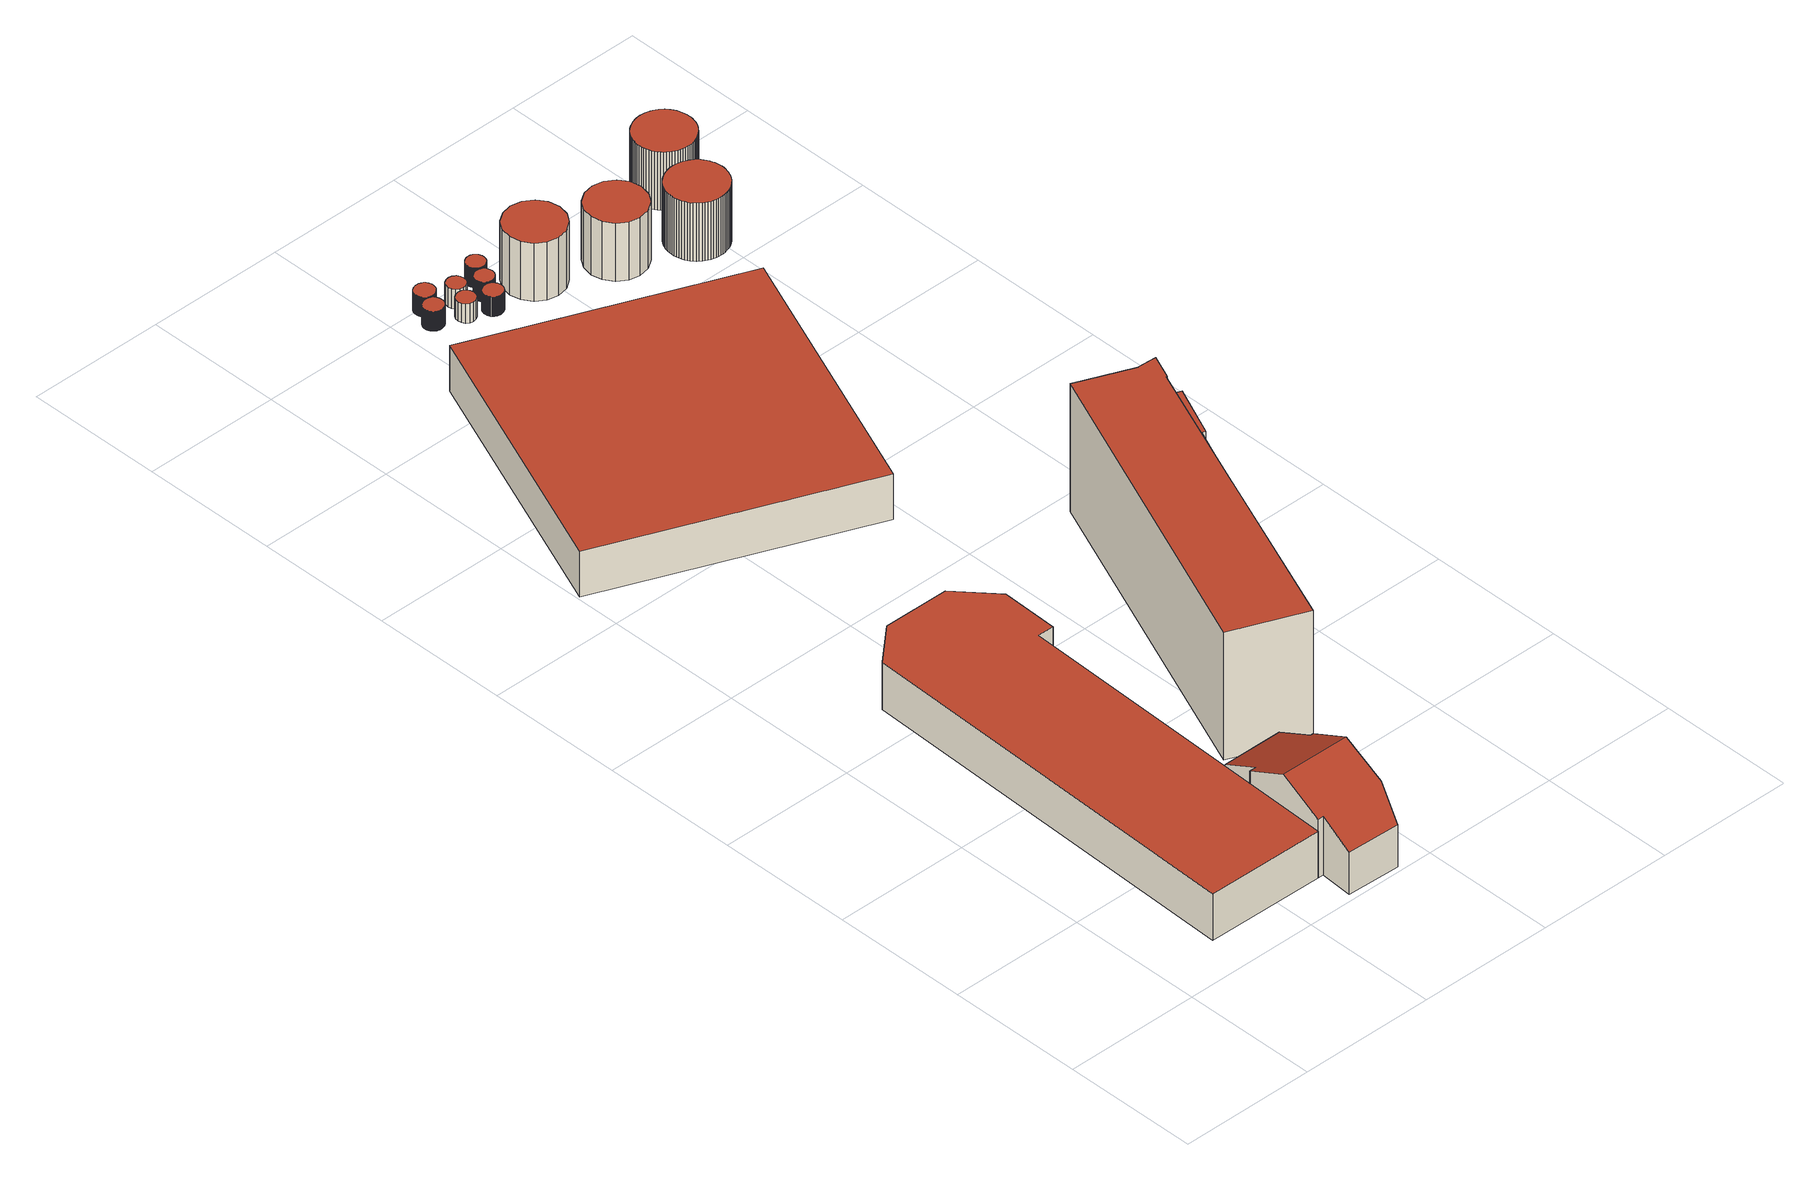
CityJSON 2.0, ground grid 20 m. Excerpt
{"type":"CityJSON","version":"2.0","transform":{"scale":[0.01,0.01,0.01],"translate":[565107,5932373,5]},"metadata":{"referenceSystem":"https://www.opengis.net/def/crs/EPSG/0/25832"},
"CityObjects":{
"building1":{"type":"Building","attributes":{"Gemeindeschluessel":"02000000","Geometrietyp2DReferenz":"3000","function":"31001_2100","roofType":"1000","measuredHeight":7.26,"storeysAboveGround":2},"geometry":[{"type":"MultiSurface","lod":"2","boundaries":[[[0,1,2,3,4,5,6,7]],[[8,9,10,11,12,13,14,15]],[[8,7,6,9]],[[9,6,5,10]],[[10,5,4,11]],[[11,4,3,12]],[[12,3,2,13]],[[13,2,1,14]],[[14,1,0,15]],[[15,0,7,8]]],"semantics":{"surfaces":[{"type":"RoofSurface"},{"type":"GroundSurface"},{"type":"WallSurface"}],"values":[0,1,2,2,2,2,2,2,2,2]}}]},
"building2":{"type":"Building","attributes":{"Gemeindeschluessel":"02000000","Geometrietyp2DReferenz":"3000","function":"51009_1610","roofType":"3100","measuredHeight":12.21},"geometry":[{"type":"MultiSurface","lod":"2","boundaries":[[[16,17,18,19,20,21,22,23]],[[24,25,26,27]],[[27,26,28,29]],[[29,28,30,31]],[[32,22,21,33]],[[33,21,20,34]],[[34,20,19,35]],[[35,19,18,36]],[[36,18,17,37]],[[38,24,27,29,31,32,33,34,35,36,37]],[[39,38,37,17,16]],[[25,24,38,39]],[[32,31,30,23,22]],[[25,39,16,23,30,28,26]]],"semantics":{"surfaces":[{"type":"RoofSurface"},{"type":"WallSurface"},{"type":"GroundSurface"}],"values":[0,1,1,1,1,1,1,1,1,2,1,1,1,0]}}]},
"building3":{"type":"Building","attributes":{"Gemeindeschluessel":"02000000","Geometrietyp2DReferenz":"3000","function":"31001_2100","roofType":"1000","measuredHeight":7.03,"storeysAboveGround":1},"geometry":[{"type":"MultiSurface","lod":"2","boundaries":[[[40,41,42,43]],[[44,45,46,47]],[[44,43,42,45]],[[45,42,41,46]],[[46,41,40,47]],[[47,40,43,44]]],"semantics":{"surfaces":[{"type":"RoofSurface"},{"type":"GroundSurface"},{"type":"WallSurface"}],"values":[0,1,2,2,2,2]}}]},
"building4":{"type":"Building","attributes":{"Gemeindeschluessel":"02000000","Geometrietyp2DReferenz":"3000","function":"51003_1205","roofType":"1000","measuredHeight":3},"geometry":[{"type":"MultiSurface","lod":"2","boundaries":[[[48,49,50,51,52,53,54,55,56,57,58,59,60,61,62,63,64,65,66,67,68,69,70,71,72,73,74,75,76,77,78,79,80,81,82,83,84,85,86,87,88,89,90,91,92,93,94,95,96,97,98,99,100,101,102,103,104,105,106,107,108,109,110,111,112,113,114,115,116,117,118,119]],[[120,121,122,123,124,125,126,127,128,129,130,131,132,133,134,135,136,137,138,139,140,141,142,143,144,145,146,147,148,149,150,151,152,153,154,155,156,157,158,159,160,161,162,163,164,165,166,167,168,169,170,171,172,173,174,175,176,177,178,179,180,181,182,183,184,185,186,187,188,189,190,191]],[[191,190,49,48]],[[190,189,50,49]],[[189,188,51,50]],[[188,187,52,51]],[[187,186,53,52]],[[186,185,54,53]],[[185,184,55,54]],[[184,183,56,55]],[[183,182,57,56]],[[182,181,58,57]],[[181,180,59,58]],[[180,179,60,59]],[[179,178,61,60]],[[178,177,62,61]],[[177,176,63,62]],[[176,175,64,63]],[[175,174,65,64]],[[174,173,66,65]],[[173,172,67,66]],[[172,171,68,67]],[[171,170,69,68]],[[170,169,70,69]],[[169,168,71,70]],[[168,167,72,71]],[[167,166,73,72]],[[166,165,74,73]],[[165,164,75,74]],[[164,163,76,75]],[[163,162,77,76]],[[162,161,78,77]],[[161,160,79,78]],[[160,159,80,79]],[[159,158,81,80]],[[158,157,82,81]],[[157,156,83,82]],[[156,155,84,83]],[[155,154,85,84]],[[154,153,86,85]],[[153,152,87,86]],[[152,151,88,87]],[[151,150,89,88]],[[150,149,90,89]],[[149,148,91,90]],[[148,147,92,91]],[[147,146,93,92]],[[146,145,94,93]],[[145,144,95,94]],[[144,143,96,95]],[[143,142,97,96]],[[142,141,98,97]],[[141,140,99,98]],[[140,139,100,99]],[[139,138,101,100]],[[138,137,102,101]],[[137,136,103,102]],[[136,135,104,103]],[[135,134,105,104]],[[134,133,106,105]],[[133,132,107,106]],[[132,131,108,107]],[[131,130,109,108]],[[130,129,110,109]],[[129,128,111,110]],[[128,127,112,111]],[[127,126,113,112]],[[126,125,114,113]],[[125,124,115,114]],[[124,123,116,115]],[[123,122,117,116]],[[122,121,118,117]],[[121,120,119,118]],[[120,191,48,119]]],"semantics":{"surfaces":[{"type":"GroundSurface"},{"type":"RoofSurface"},{"type":"WallSurface"}],"values":[0,1,2,2,2,2,2,2,2,2,2,2,2,2,2,2,2,2,2,2,2,2,2,2,2,2,2,2,2,2,2,2,2,2,2,2,2,2,2,2,2,2,2,2,2,2,2,2,2,2,2,2,2,2,2,2,2,2,2,2,2,2,2,2,2,2,2,2,2,2,2,2,2,2]}}]},
"building5":{"type":"Building","attributes":{"Gemeindeschluessel":"02000000","Geometrietyp2DReferenz":"3000","function":"31001_2100","roofType":"1000","measuredHeight":19.8,"storeysAboveGround":6},"geometry":[{"type":"MultiSurface","lod":"2","boundaries":[[[192,193,194,195]],[[196,197,198,199]],[[200,201,202,203]],[[203,202,204,205]],[[205,204,206,207]],[[207,206,208,209]],[[210,208,206,204,202,201,211,212,213]],[[214,192,195,215,216,196,199,217,200,203,205,207,209]],[[218,194,193,219,220,198,197,221]],[[221,197,196,216]],[[192,214,210,213,219,193]],[[217,199,198,220,212,211]],[[214,209,208,210]],[[200,217,211,201]],[[218,221,216,215]],[[194,218,215,195]],[[220,219,213,212]]],"semantics":{"surfaces":[{"type":"WallSurface"},{"type":"RoofSurface"},{"type":"GroundSurface"}],"values":[0,0,0,0,0,0,1,2,1,0,0,0,0,0,0,0,0]}}]},
"building6":{"type":"Building","attributes":{"Gemeindeschluessel":"02000000","Geometrietyp2DReferenz":"3000","function":"51003_1205","roofType":"1000","measuredHeight":3},"geometry":[{"type":"MultiSurface","lod":"2","boundaries":[[[222,223,224,225,226,227,228,229,230,231,232,233,234,235,236,237,238,239,240,241,242,243,244,245,246,247,248,249,250,251,252,253,254,255,256,257,258,259,260,261,262,263,264,265,266,267,268,269,270,271,272,273,274,275,276,277,278,279,280,281,282,283,284,285,286,287,288,289,290,291,292,293]],[[294,295,296,297,298,299,300,301,302,303,304,305,306,307,308,309,310,311,312,313,314,315,316,317,318,319,320,321,322,323,324,325,326,327,328,329,330,331,332,333,334,335,336,337,338,339,340,341,342,343,344,345,346,347,348,349,350,351,352,353,354,355,356,357,358,359,360,361,362,363,364,365]],[[365,364,223,222]],[[364,363,224,223]],[[363,362,225,224]],[[362,361,226,225]],[[361,360,227,226]],[[360,359,228,227]],[[359,358,229,228]],[[358,357,230,229]],[[357,356,231,230]],[[356,355,232,231]],[[355,354,233,232]],[[354,353,234,233]],[[353,352,235,234]],[[352,351,236,235]],[[351,350,237,236]],[[350,349,238,237]],[[349,348,239,238]],[[348,347,240,239]],[[347,346,241,240]],[[346,345,242,241]],[[345,344,243,242]],[[344,343,244,243]],[[343,342,245,244]],[[342,341,246,245]],[[341,340,247,246]],[[340,339,248,247]],[[339,338,249,248]],[[338,337,250,249]],[[337,336,251,250]],[[336,335,252,251]],[[335,334,253,252]],[[334,333,254,253]],[[333,332,255,254]],[[332,331,256,255]],[[331,330,257,256]],[[330,329,258,257]],[[329,328,259,258]],[[328,327,260,259]],[[327,326,261,260]],[[326,325,262,261]],[[325,324,263,262]],[[324,323,264,263]],[[323,322,265,264]],[[322,321,266,265]],[[321,320,267,266]],[[320,319,268,267]],[[319,318,269,268]],[[318,317,270,269]],[[317,316,271,270]],[[316,315,272,271]],[[315,314,273,272]],[[314,313,274,273]],[[313,312,275,274]],[[312,311,276,275]],[[311,310,277,276]],[[310,309,278,277]],[[309,308,279,278]],[[308,307,280,279]],[[307,306,281,280]],[[306,305,282,281]],[[305,304,283,282]],[[304,303,284,283]],[[303,302,285,284]],[[302,301,286,285]],[[301,300,287,286]],[[300,299,288,287]],[[299,298,289,288]],[[298,297,290,289]],[[297,296,291,290]],[[296,295,292,291]],[[295,294,293,292]],[[294,365,222,293]]],"semantics":{"surfaces":[{"type":"GroundSurface"},{"type":"RoofSurface"},{"type":"WallSurface"}],"values":[0,1,2,2,2,2,2,2,2,2,2,2,2,2,2,2,2,2,2,2,2,2,2,2,2,2,2,2,2,2,2,2,2,2,2,2,2,2,2,2,2,2,2,2,2,2,2,2,2,2,2,2,2,2,2,2,2,2,2,2,2,2,2,2,2,2,2,2,2,2,2,2,2,2]}}]},
"building7":{"type":"Building","attributes":{"Gemeindeschluessel":"02000000","Geometrietyp2DReferenz":"3000","function":"51003_1205","roofType":"1000","measuredHeight":3},"geometry":[{"type":"MultiSurface","lod":"2","boundaries":[[[366,367,368,369,370,371,372,373,374,375,376,377,378,379,380,381]],[[382,383,384,385,386,387,388,389,390,391,392,393,394,395,396,397]],[[397,396,367,366]],[[396,395,368,367]],[[395,394,369,368]],[[394,393,370,369]],[[393,392,371,370]],[[392,391,372,371]],[[391,390,373,372]],[[390,389,374,373]],[[389,388,375,374]],[[388,387,376,375]],[[387,386,377,376]],[[386,385,378,377]],[[385,384,379,378]],[[384,383,380,379]],[[383,382,381,380]],[[382,397,366,381]]],"semantics":{"surfaces":[{"type":"GroundSurface"},{"type":"RoofSurface"},{"type":"WallSurface"}],"values":[0,1,2,2,2,2,2,2,2,2,2,2,2,2,2,2,2,2]}}]},
"building8":{"type":"Building","attributes":{"Gemeindeschluessel":"02000000","Geometrietyp2DReferenz":"3000","function":"51003_1205","roofType":"1000","measuredHeight":3},"geometry":[{"type":"MultiSurface","lod":"2","boundaries":[[[398,399,400,401,402,403,404,405,406,407,408,409,410,411,412,413]],[[414,415,416,417,418,419,420,421,422,423,424,425,426,427,428,429]],[[429,428,399,398]],[[428,427,400,399]],[[427,426,401,400]],[[426,425,402,401]],[[425,424,403,402]],[[424,423,404,403]],[[423,422,405,404]],[[422,421,406,405]],[[421,420,407,406]],[[420,419,408,407]],[[419,418,409,408]],[[418,417,410,409]],[[417,416,411,410]],[[416,415,412,411]],[[415,414,413,412]],[[414,429,398,413]]],"semantics":{"surfaces":[{"type":"GroundSurface"},{"type":"RoofSurface"},{"type":"WallSurface"}],"values":[0,1,2,2,2,2,2,2,2,2,2,2,2,2,2,2,2,2]}}]},
"building9":{"type":"Building","attributes":{"Gemeindeschluessel":"02000000","Geometrietyp2DReferenz":"3000","function":"51003_1205","roofType":"1000","measuredHeight":3},"geometry":[{"type":"MultiSurface","lod":"2","boundaries":[[[430,431,432,433,434,435,436,437,438,439,440,441,442,443,444,445,446,447,448,449,450,451,452,453,454,455,456,457,458,459,460,461,462,463,464,465,466,467,468,469,470,471,472,473,474,475,476,477,478,479,480,481,482,483,484,485,486,487,488,489,490,491,492,493,494,495,496,497,498,499,500,501]],[[502,503,504,505,506,507,508,509,510,511,512,513,514,515,516,517,518,519,520,521,522,523,524,525,526,527,528,529,530,531,532,533,534,535,536,537,538,539,540,541,542,543,544,545,546,547,548,549,550,551,552,553,554,555,556,557,558,559,560,561,562,563,564,565,566,567,568,569,570,571,572,573]],[[573,572,431,430]],[[572,571,432,431]],[[571,570,433,432]],[[570,569,434,433]],[[569,568,435,434]],[[568,567,436,435]],[[567,566,437,436]],[[566,565,438,437]],[[565,564,439,438]],[[564,563,440,439]],[[563,562,441,440]],[[562,561,442,441]],[[561,560,443,442]],[[560,559,444,443]],[[559,558,445,444]],[[558,557,446,445]],[[557,556,447,446]],[[556,555,448,447]],[[555,554,449,448]],[[554,553,450,449]],[[553,552,451,450]],[[552,551,452,451]],[[551,550,453,452]],[[550,549,454,453]],[[549,548,455,454]],[[548,547,456,455]],[[547,546,457,456]],[[546,545,458,457]],[[545,544,459,458]],[[544,543,460,459]],[[543,542,461,460]],[[542,541,462,461]],[[541,540,463,462]],[[540,539,464,463]],[[539,538,465,464]],[[538,537,466,465]],[[537,536,467,466]],[[536,535,468,467]],[[535,534,469,468]],[[534,533,470,469]],[[533,532,471,470]],[[532,531,472,471]],[[531,530,473,472]],[[530,529,474,473]],[[529,528,475,474]],[[528,527,476,475]],[[527,526,477,476]],[[526,525,478,477]],[[525,524,479,478]],[[524,523,480,479]],[[523,522,481,480]],[[522,521,482,481]],[[521,520,483,482]],[[520,519,484,483]],[[519,518,485,484]],[[518,517,486,485]],[[517,516,487,486]],[[516,515,488,487]],[[515,514,489,488]],[[514,513,490,489]],[[513,512,491,490]],[[512,511,492,491]],[[511,510,493,492]],[[510,509,494,493]],[[509,508,495,494]],[[508,507,496,495]],[[507,506,497,496]],[[506,505,498,497]],[[505,504,499,498]],[[504,503,500,499]],[[503,502,501,500]],[[502,573,430,501]]],"semantics":{"surfaces":[{"type":"GroundSurface"},{"type":"RoofSurface"},{"type":"WallSurface"}],"values":[0,1,2,2,2,2,2,2,2,2,2,2,2,2,2,2,2,2,2,2,2,2,2,2,2,2,2,2,2,2,2,2,2,2,2,2,2,2,2,2,2,2,2,2,2,2,2,2,2,2,2,2,2,2,2,2,2,2,2,2,2,2,2,2,2,2,2,2,2,2,2,2,2,2]}}]},
"building10":{"type":"Building","attributes":{"Gemeindeschluessel":"02000000","Geometrietyp2DReferenz":"3000","function":"51003_1205","roofType":"1000","measuredHeight":3},"geometry":[{"type":"MultiSurface","lod":"2","boundaries":[[[574,575,576,577,578,579,580,581,582,583,584,585,586,587,588,589,590,591,592,593,594,595,596,597,598,599,600,601,602,603,604,605,606,607,608,609,610,611,612,613,614,615,616,617,618,619,620,621,622,623,624,625,626,627,628,629,630,631,632,633,634,635,636,637,638,639,640,641,642,643,644,645]],[[646,647,648,649,650,651,652,653,654,655,656,657,658,659,660,661,662,663,664,665,666,667,668,669,670,671,672,673,674,675,676,677,678,679,680,681,682,683,684,685,686,687,688,689,690,691,692,693,694,695,696,697,698,699,700,701,702,703,704,705,706,707,708,709,710,711,712,713,714,715,716,717]],[[717,716,575,574]],[[716,715,576,575]],[[715,714,577,576]],[[714,713,578,577]],[[713,712,579,578]],[[712,711,580,579]],[[711,710,581,580]],[[710,709,582,581]],[[709,708,583,582]],[[708,707,584,583]],[[707,706,585,584]],[[706,705,586,585]],[[705,704,587,586]],[[704,703,588,587]],[[703,702,589,588]],[[702,701,590,589]],[[701,700,591,590]],[[700,699,592,591]],[[699,698,593,592]],[[698,697,594,593]],[[697,696,595,594]],[[696,695,596,595]],[[695,694,597,596]],[[694,693,598,597]],[[693,692,599,598]],[[692,691,600,599]],[[691,690,601,600]],[[690,689,602,601]],[[689,688,603,602]],[[688,687,604,603]],[[687,686,605,604]],[[686,685,606,605]],[[685,684,607,606]],[[684,683,608,607]],[[683,682,609,608]],[[682,681,610,609]],[[681,680,611,610]],[[680,679,612,611]],[[679,678,613,612]],[[678,677,614,613]],[[677,676,615,614]],[[676,675,616,615]],[[675,674,617,616]],[[674,673,618,617]],[[673,672,619,618]],[[672,671,620,619]],[[671,670,621,620]],[[670,669,622,621]],[[669,668,623,622]],[[668,667,624,623]],[[667,666,625,624]],[[666,665,626,625]],[[665,664,627,626]],[[664,663,628,627]],[[663,662,629,628]],[[662,661,630,629]],[[661,660,631,630]],[[660,659,632,631]],[[659,658,633,632]],[[658,657,634,633]],[[657,656,635,634]],[[656,655,636,635]],[[655,654,637,636]],[[654,653,638,637]],[[653,652,639,638]],[[652,651,640,639]],[[651,650,641,640]],[[650,649,642,641]],[[649,648,643,642]],[[648,647,644,643]],[[647,646,645,644]],[[646,717,574,645]]],"semantics":{"surfaces":[{"type":"GroundSurface"},{"type":"RoofSurface"},{"type":"WallSurface"}],"values":[0,1,2,2,2,2,2,2,2,2,2,2,2,2,2,2,2,2,2,2,2,2,2,2,2,2,2,2,2,2,2,2,2,2,2,2,2,2,2,2,2,2,2,2,2,2,2,2,2,2,2,2,2,2,2,2,2,2,2,2,2,2,2,2,2,2,2,2,2,2,2,2,2,2]}}]},
"building11":{"type":"Building","attributes":{"Gemeindeschluessel":"02000000","Geometrietyp2DReferenz":"3000","function":"51003_1205","roofType":"1000","measuredHeight":3},"geometry":[{"type":"MultiSurface","lod":"2","boundaries":[[[718,719,720,721,722,723,724,725,726,727,728,729,730,731,732,733,734,735,736,737,738,739,740,741,742,743,744,745,746,747,748,749,750,751,752,753,754,755,756,757,758,759,760,761,762,763,764,765,766,767,768,769,770,771,772,773,774,775,776,777,778,779,780,781,782,783,784,785,786,787,788,789]],[[790,791,792,793,794,795,796,797,798,799,800,801,802,803,804,805,806,807,808,809,810,811,812,813,814,815,816,817,818,819,820,821,822,823,824,825,826,827,828,829,830,831,832,833,834,835,836,837,838,839,840,841,842,843,844,845,846,847,848,849,850,851,852,853,854,855,856,857,858,859,860,861]],[[861,860,719,718]],[[860,859,720,719]],[[859,858,721,720]],[[858,857,722,721]],[[857,856,723,722]],[[856,855,724,723]],[[855,854,725,724]],[[854,853,726,725]],[[853,852,727,726]],[[852,851,728,727]],[[851,850,729,728]],[[850,849,730,729]],[[849,848,731,730]],[[848,847,732,731]],[[847,846,733,732]],[[846,845,734,733]],[[845,844,735,734]],[[844,843,736,735]],[[843,842,737,736]],[[842,841,738,737]],[[841,840,739,738]],[[840,839,740,739]],[[839,838,741,740]],[[838,837,742,741]],[[837,836,743,742]],[[836,835,744,743]],[[835,834,745,744]],[[834,833,746,745]],[[833,832,747,746]],[[832,831,748,747]],[[831,830,749,748]],[[830,829,750,749]],[[829,828,751,750]],[[828,827,752,751]],[[827,826,753,752]],[[826,825,754,753]],[[825,824,755,754]],[[824,823,756,755]],[[823,822,757,756]],[[822,821,758,757]],[[821,820,759,758]],[[820,819,760,759]],[[819,818,761,760]],[[818,817,762,761]],[[817,816,763,762]],[[816,815,764,763]],[[815,814,765,764]],[[814,813,766,765]],[[813,812,767,766]],[[812,811,768,767]],[[811,810,769,768]],[[810,809,770,769]],[[809,808,771,770]],[[808,807,772,771]],[[807,806,773,772]],[[806,805,774,773]],[[805,804,775,774]],[[804,803,776,775]],[[803,802,777,776]],[[802,801,778,777]],[[801,800,779,778]],[[800,799,780,779]],[[799,798,781,780]],[[798,797,782,781]],[[797,796,783,782]],[[796,795,784,783]],[[795,794,785,784]],[[794,793,786,785]],[[793,792,787,786]],[[792,791,788,787]],[[791,790,789,788]],[[790,861,718,789]]],"semantics":{"surfaces":[{"type":"GroundSurface"},{"type":"RoofSurface"},{"type":"WallSurface"}],"values":[0,1,2,2,2,2,2,2,2,2,2,2,2,2,2,2,2,2,2,2,2,2,2,2,2,2,2,2,2,2,2,2,2,2,2,2,2,2,2,2,2,2,2,2,2,2,2,2,2,2,2,2,2,2,2,2,2,2,2,2,2,2,2,2,2,2,2,2,2,2,2,2,2,2]}}]},
"building12":{"type":"Building","attributes":{"Gemeindeschluessel":"02000000","Geometrietyp2DReferenz":"3000","function":"51003_1205","roofType":"1000","measuredHeight":9},"geometry":[{"type":"MultiSurface","lod":"2","boundaries":[[[862,863,864,865,866,867,868,869,870,871,872,873,874,875,876,877]],[[878,879,880,881,882,883,884,885,886,887,888,889,890,891,892,893]],[[893,892,863,862]],[[892,891,864,863]],[[891,890,865,864]],[[890,889,866,865]],[[889,888,867,866]],[[888,887,868,867]],[[887,886,869,868]],[[886,885,870,869]],[[885,884,871,870]],[[884,883,872,871]],[[883,882,873,872]],[[882,881,874,873]],[[881,880,875,874]],[[880,879,876,875]],[[879,878,877,876]],[[878,893,862,877]]],"semantics":{"surfaces":[{"type":"GroundSurface"},{"type":"RoofSurface"},{"type":"WallSurface"}],"values":[0,1,2,2,2,2,2,2,2,2,2,2,2,2,2,2,2,2]}}]},
"building13":{"type":"Building","attributes":{"Gemeindeschluessel":"02000000","Geometrietyp2DReferenz":"3000","function":"51003_1205","roofType":"1000","measuredHeight":9},"geometry":[{"type":"MultiSurface","lod":"2","boundaries":[[[894,895,896,897,898,899,900,901,902,903,904,905,906,907,908,909]],[[910,911,912,913,914,915,916,917,918,919,920,921,922,923,924,925]],[[925,924,895,894]],[[924,923,896,895]],[[923,922,897,896]],[[922,921,898,897]],[[921,920,899,898]],[[920,919,900,899]],[[919,918,901,900]],[[918,917,902,901]],[[917,916,903,902]],[[916,915,904,903]],[[915,914,905,904]],[[914,913,906,905]],[[913,912,907,906]],[[912,911,908,907]],[[911,910,909,908]],[[910,925,894,909]]],"semantics":{"surfaces":[{"type":"GroundSurface"},{"type":"RoofSurface"},{"type":"WallSurface"}],"values":[0,1,2,2,2,2,2,2,2,2,2,2,2,2,2,2,2,2]}}]},
"building14":{"type":"Building","attributes":{"Gemeindeschluessel":"02000000","Geometrietyp2DReferenz":"3000","function":"51003_1205","roofType":"1000","measuredHeight":9},"geometry":[{"type":"MultiSurface","lod":"2","boundaries":[[[926,927,928,929,930,931,932,933,934,935,936,937,938,939,940,941,942,943,944,945,946,947,948,949,950,951,952,953,954,955,956,957,958,959,960,961,962,963,964,965,966,967,968,969,970,971,972,973,974,975,976,977,978,979,980,981,982,983,984,985,986,987,988,989,990,991,992,993,994,995,996,997]],[[998,999,1000,1001,1002,1003,1004,1005,1006,1007,1008,1009,1010,1011,1012,1013,1014,1015,1016,1017,1018,1019,1020,1021,1022,1023,1024,1025,1026,1027,1028,1029,1030,1031,1032,1033,1034,1035,1036,1037,1038,1039,1040,1041,1042,1043,1044,1045,1046,1047,1048,1049,1050,1051,1052,1053,1054,1055,1056,1057,1058,1059,1060,1061,1062,1063,1064,1065,1066,1067,1068,1069]],[[1069,1068,927,926]],[[1068,1067,928,927]],[[1067,1066,929,928]],[[1066,1065,930,929]],[[1065,1064,931,930]],[[1064,1063,932,931]],[[1063,1062,933,932]],[[1062,1061,934,933]],[[1061,1060,935,934]],[[1060,1059,936,935]],[[1059,1058,937,936]],[[1058,1057,938,937]],[[1057,1056,939,938]],[[1056,1055,940,939]],[[1055,1054,941,940]],[[1054,1053,942,941]],[[1053,1052,943,942]],[[1052,1051,944,943]],[[1051,1050,945,944]],[[1050,1049,946,945]],[[1049,1048,947,946]],[[1048,1047,948,947]],[[1047,1046,949,948]],[[1046,1045,950,949]],[[1045,1044,951,950]],[[1044,1043,952,951]],[[1043,1042,953,952]],[[1042,1041,954,953]],[[1041,1040,955,954]],[[1040,1039,956,955]],[[1039,1038,957,956]],[[1038,1037,958,957]],[[1037,1036,959,958]],[[1036,1035,960,959]],[[1035,1034,961,960]],[[1034,1033,962,961]],[[1033,1032,963,962]],[[1032,1031,964,963]],[[1031,1030,965,964]],[[1030,1029,966,965]],[[1029,1028,967,966]],[[1028,1027,968,967]],[[1027,1026,969,968]],[[1026,1025,970,969]],[[1025,1024,971,970]],[[1024,1023,972,971]],[[1023,1022,973,972]],[[1022,1021,974,973]],[[1021,1020,975,974]],[[1020,1019,976,975]],[[1019,1018,977,976]],[[1018,1017,978,977]],[[1017,1016,979,978]],[[1016,1015,980,979]],[[1015,1014,981,980]],[[1014,1013,982,981]],[[1013,1012,983,982]],[[1012,1011,984,983]],[[1011,1010,985,984]],[[1010,1009,986,985]],[[1009,1008,987,986]],[[1008,1007,988,987]],[[1007,1006,989,988]],[[1006,1005,990,989]],[[1005,1004,991,990]],[[1004,1003,992,991]],[[1003,1002,993,992]],[[1002,1001,994,993]],[[1001,1000,995,994]],[[1000,999,996,995]],[[999,998,997,996]],[[998,1069,926,997]]],"semantics":{"surfaces":[{"type":"GroundSurface"},{"type":"RoofSurface"},{"type":"WallSurface"}],"values":[0,1,2,2,2,2,2,2,2,2,2,2,2,2,2,2,2,2,2,2,2,2,2,2,2,2,2,2,2,2,2,2,2,2,2,2,2,2,2,2,2,2,2,2,2,2,2,2,2,2,2,2,2,2,2,2,2,2,2,2,2,2,2,2,2,2,2,2,2,2,2,2,2,2]}}]},
"building15":{"type":"Building","attributes":{"Gemeindeschluessel":"02000000","Geometrietyp2DReferenz":"3000","function":"51003_1205","roofType":"1000","measuredHeight":9},"geometry":[{"type":"MultiSurface","lod":"2","boundaries":[[[1070,1071,1072,1073,1074,1075,1076,1077,1078,1079,1080,1081,1082,1083,1084,1085,1086,1087,1088,1089,1090,1091,1092,1093,1094,1095,1096,1097,1098,1099,1100,1101,1102,1103,1104,1105,1106,1107,1108,1109,1110,1111,1112,1113,1114,1115,1116,1117,1118,1119,1120,1121,1122,1123,1124,1125,1126,1127,1128,1129,1130,1131,1132,1133,1134,1135,1136,1137,1138,1139,1140,1141]],[[1142,1143,1144,1145,1146,1147,1148,1149,1150,1151,1152,1153,1154,1155,1156,1157,1158,1159,1160,1161,1162,1163,1164,1165,1166,1167,1168,1169,1170,1171,1172,1173,1174,1175,1176,1177,1178,1179,1180,1181,1182,1183,1184,1185,1186,1187,1188,1189,1190,1191,1192,1193,1194,1195,1196,1197,1198,1199,1200,1201,1202,1203,1204,1205,1206,1207,1208,1209,1210,1211,1212,1213]],[[1213,1212,1071,1070]],[[1212,1211,1072,1071]],[[1211,1210,1073,1072]],[[1210,1209,1074,1073]],[[1209,1208,1075,1074]],[[1208,1207,1076,1075]],[[1207,1206,1077,1076]],[[1206,1205,1078,1077]],[[1205,1204,1079,1078]],[[1204,1203,1080,1079]],[[1203,1202,1081,1080]],[[1202,1201,1082,1081]],[[1201,1200,1083,1082]],[[1200,1199,1084,1083]],[[1199,1198,1085,1084]],[[1198,1197,1086,1085]],[[1197,1196,1087,1086]],[[1196,1195,1088,1087]],[[1195,1194,1089,1088]],[[1194,1193,1090,1089]],[[1193,1192,1091,1090]],[[1192,1191,1092,1091]],[[1191,1190,1093,1092]],[[1190,1189,1094,1093]],[[1189,1188,1095,1094]],[[1188,1187,1096,1095]],[[1187,1186,1097,1096]],[[1186,1185,1098,1097]],[[1185,1184,1099,1098]],[[1184,1183,1100,1099]],[[1183,1182,1101,1100]],[[1182,1181,1102,1101]],[[1181,1180,1103,1102]],[[1180,1179,1104,1103]],[[1179,1178,1105,1104]],[[1178,1177,1106,1105]],[[1177,1176,1107,1106]],[[1176,1175,1108,1107]],[[1175,1174,1109,1108]],[[1174,1173,1110,1109]],[[1173,1172,1111,1110]],[[1172,1171,1112,1111]],[[1171,1170,1113,1112]],[[1170,1169,1114,1113]],[[1169,1168,1115,1114]],[[1168,1167,1116,1115]],[[1167,1166,1117,1116]],[[1166,1165,1118,1117]],[[1165,1164,1119,1118]],[[1164,1163,1120,1119]],[[1163,1162,1121,1120]],[[1162,1161,1122,1121]],[[1161,1160,1123,1122]],[[1160,1159,1124,1123]],[[1159,1158,1125,1124]],[[1158,1157,1126,1125]],[[1157,1156,1127,1126]],[[1156,1155,1128,1127]],[[1155,1154,1129,1128]],[[1154,1153,1130,1129]],[[1153,1152,1131,1130]],[[1152,1151,1132,1131]],[[1151,1150,1133,1132]],[[1150,1149,1134,1133]],[[1149,1148,1135,1134]],[[1148,1147,1136,1135]],[[1147,1146,1137,1136]],[[1146,1145,1138,1137]],[[1145,1144,1139,1138]],[[1144,1143,1140,1139]],[[1143,1142,1141,1140]],[[1142,1213,1070,1141]]],"semantics":{"surfaces":[{"type":"GroundSurface"},{"type":"RoofSurface"},{"type":"WallSurface"}],"values":[0,1,2,2,2,2,2,2,2,2,2,2,2,2,2,2,2,2,2,2,2,2,2,2,2,2,2,2,2,2,2,2,2,2,2,2,2,2,2,2,2,2,2,2,2,2,2,2,2,2,2,2,2,2,2,2,2,2,2,2,2,2,2,2,2,2,2,2,2,2,2,2,2,2]}}]}
},
"vertices":[
[2692,591,770],[2884,5651,770],[3123,5643,770],[3152,6494,770],[2670,7044,770],[1691,7050,770],[1165,6582,770],[939,611,770],[939,611,44],[1165,6582,44],[1691,7050,44],[2670,7044,44],[3152,6494,44],[3123,5643,44],[2884,5651,44],[2692,591,44],
[3769,1219,1267],[3782,1801,974],[3739,1802,973],[3744,2355,696],[2841,2361,696],[2835,1822,967],[2739,1824,966],[2716,1226,1267],[3533,79,46],[3533,79,693],[2742,98,700],[2742,98,46],[2778,591,948],[2778,591,46],[2692,591,947],[2692,591,46],[2739,1824,46],[2835,1822,46],[2841,2361,46],[3744,2355,46],[3739,1802,46],[3782,1801,46],[3755,598,46],[3755,598,955],
[3779,9099,775],[5408,13040,775],[1650,14594,775],[21,10653,775],[21,10653,72],[1650,14594,72],[5408,13040,72],[3779,9099,72],
[2387,15783,89],[2400,15783,89],[2412,15781,89],[2424,15779,89],[2435,15775,89],[2447,15770,89],[2457,15765,89],[2468,15758,89],[2478,15751,89],[2486,15743,89],[2495,15733,89],[2502,15724,89],[2509,15713,89],[2514,15703,89],[2519,15691,89],[2523,15680,89],[2525,15668,89],[2527,15656,89],[2528,15643,89],[2527,15631,89],[2525,15619,89],[2523,15607,89],[2519,15596,89],[2514,15584,89],[2509,15573,89],[2502,15563,89],[2495,15553,89],[2486,15544,89],[2478,15536,89],[2468,15529,89],[2457,15522,89],[2447,15516,89],[2435,15512,89],[2424,15508,89],[2412,15505,89],[2400,15504,89],[2387,15503,89],[2375,15504,89],[2363,15505,89],[2351,15508,89],[2340,15512,89],[2328,15516,89],[2317,15522,89],[2307,15529,89],[2297,15536,89],[2288,15544,89],[2280,15553,89],[2273,15563,89],[2266,15573,89],[2260,15584,89],[2256,15596,89],[2252,15607,89],[2249,15619,89],[2248,15631,89],[2247,15643,89],[2248,15656,89],[2249,15668,89],[2252,15680,89],[2256,15691,89],[2260,15703,89],[2266,15713,89],[2273,15724,89],[2280,15733,89],[2288,15743,89],[2297,15751,89],[2307,15758,89],[2317,15765,89],[2328,15770,89],[2340,15775,89],[2351,15779,89],[2363,15781,89],[2375,15783,89],[2375,15783,389],[2363,15781,389],[2351,15779,389],[2340,15775,389],[2328,15770,389],[2317,15765,389],[2307,15758,389],[2297,15751,389],[2288,15743,389],[2280,15733,389],[2273,15724,389],[2266,15713,389],[2260,15703,389],[2256,15691,389],[2252,15680,389],[2249,15668,389],[2248,15656,389],[2247,15643,389],[2248,15631,389],[2249,15619,389],[2252,15607,389],[2256,15596,389],[2260,15584,389],[2266,15573,389],[2273,15563,389],[2280,15553,389],[2288,15544,389],[2297,15536,389],[2307,15529,389],[2317,15522,389],[2328,15516,389],[2340,15512,389],[2351,15508,389],[2363,15505,389],[2375,15504,389],[2387,15503,389],[2400,15504,389],[2412,15505,389],[2424,15508,389],[2435,15512,389],[2447,15516,389],[2457,15522,389],[2468,15529,389],[2478,15536,389],[2486,15544,389],[2495,15553,389],[2502,15563,389],[2509,15573,389],[2514,15584,389],[2519,15596,389],[2523,15607,389],[2525,15619,389],[2527,15631,389],[2528,15643,389],[2527,15656,389],[2525,15668,389],[2523,15680,389],[2519,15691,389],[2514,15703,389],[2509,15713,389],[2502,15724,389],[2495,15733,389],[2486,15743,389],[2478,15751,389],[2468,15758,389],[2457,15765,389],[2447,15770,389],[2435,15775,389],[2424,15779,389],[2412,15781,389],[2400,15783,389],[2387,15783,389],
[6355,7025,58],[6355,7025,2039],[5516,5004,2039],[5516,5004,58],[5433,7734,58],[5433,7734,2039],[6242,7394,2039],[6242,7394,58],[6909,7546,58],[6909,7546,450],[7244,8307,450],[7244,8307,58],[7677,8116,450],[7677,8116,58],[7343,7355,450],[7343,7355,58],[7292,7378,450],[7292,7378,58],[7010,6736,450],[6740,7367,450],[6520,7379,450],[6368,7019,450],[7010,6736,58],[4503,2554,58],[3441,3002,58],[6740,7367,58],[4503,2554,2039],[6368,7019,2039],[6520,7379,2039],[3441,3002,2039],
[2503,16060,89],[2515,16059,89],[2527,16058,89],[2540,16055,89],[2551,16051,89],[2563,16047,89],[2574,16041,89],[2584,16034,89],[2594,16027,89],[2603,16018,89],[2612,16009,89],[2619,15999,89],[2626,15989,89],[2632,15978,89],[2636,15966,89],[2640,15954,89],[2643,15942,89],[2644,15930,89],[2645,15918,89],[2644,15905,89],[2643,15893,89],[2640,15881,89],[2636,15869,89],[2632,15857,89],[2626,15846,89],[2619,15836,89],[2612,15826,89],[2603,15817,89],[2594,15809,89],[2584,15801,89],[2574,15794,89],[2563,15789,89],[2551,15784,89],[2539,15780,89],[2527,15778,89],[2515,15776,89],[2503,15775,89],[2490,15776,89],[2478,15778,89],[2466,15780,89],[2454,15784,89],[2443,15789,89],[2432,15794,89],[2421,15801,89],[2411,15809,89],[2402,15817,89],[2394,15826,89],[2386,15836,89],[2379,15847,89],[2374,15858,89],[2369,15869,89],[2365,15881,89],[2362,15893,89],[2361,15905,89],[2360,15918,89],[2361,15930,89],[2362,15942,89],[2365,15954,89],[2369,15966,89],[2374,15978,89],[2379,15989,89],[2386,15999,89],[2394,16009,89],[2402,16018,89],[2411,16027,89],[2421,16034,89],[2432,16041,89],[2443,16047,89],[2454,16051,89],[2466,16055,89],[2478,16058,89],[2490,16059,89],[2490,16059,389],[2478,16058,389],[2466,16055,389],[2454,16051,389],[2443,16047,389],[2432,16041,389],[2421,16034,389],[2411,16027,389],[2402,16018,389],[2394,16009,389],[2386,15999,389],[2379,15989,389],[2374,15978,389],[2369,15966,389],[2365,15954,389],[2362,15942,389],[2361,15930,389],[2360,15918,389],[2361,15905,389],[2362,15893,389],[2365,15881,389],[2369,15869,389],[2374,15858,389],[2379,15847,389],[2386,15836,389],[2394,15826,389],[2402,15817,389],[2411,15809,389],[2421,15801,389],[2432,15794,389],[2443,15789,389],[2454,15784,389],[2466,15780,389],[2478,15778,389],[2490,15776,389],[2503,15775,389],[2515,15776,389],[2527,15778,389],[2539,15780,389],[2551,15784,389],[2563,15789,389],[2574,15794,389],[2584,15801,389],[2594,15809,389],[2603,15817,389],[2612,15826,389],[2619,15836,389],[2626,15846,389],[2632,15857,389],[2636,15869,389],[2640,15881,389],[2643,15893,389],[2644,15905,389],[2645,15918,389],[2644,15930,389],[2643,15942,389],[2640,15954,389],[2636,15966,389],[2632,15978,389],[2626,15989,389],[2619,15999,389],[2612,16009,389],[2603,16018,389],[2594,16027,389],[2584,16034,389],[2574,16041,389],[2563,16047,389],[2551,16051,389],[2540,16055,389],[2527,16058,389],[2515,16059,389],[2503,16060,389],
[2775,15614,84],[2826,15604,84],[2870,15574,84],[2899,15531,84],[2909,15479,84],[2899,15428,84],[2870,15384,84],[2826,15355,84],[2775,15345,84],[2723,15355,84],[2680,15384,84],[2651,15428,84],[2640,15479,84],[2651,15531,84],[2680,15574,84],[2723,15604,84],[2723,15604,384],[2680,15574,384],[2651,15531,384],[2640,15479,384],[2651,15428,384],[2680,15384,384],[2723,15355,384],[2775,15345,384],[2826,15355,384],[2870,15384,384],[2899,15428,384],[2909,15479,384],[2899,15531,384],[2870,15574,384],[2826,15604,384],[2775,15614,384],
[2880,15896,83],[2931,15886,83],[2974,15857,83],[3003,15814,83],[3014,15763,83],[3003,15712,83],[2974,15668,83],[2931,15639,83],[2880,15629,83],[2829,15639,83],[2786,15668,83],[2757,15712,83],[2747,15763,83],[2757,15814,83],[2786,15857,83],[2829,15886,83],[2829,15886,383],[2786,15857,383],[2757,15814,383],[2747,15763,383],[2757,15712,383],[2786,15668,383],[2829,15639,383],[2880,15629,383],[2931,15639,383],[2974,15668,383],[3003,15712,383],[3014,15763,383],[3003,15814,383],[2974,15857,383],[2931,15886,383],[2880,15896,383],
[3107,15489,82],[3119,15488,82],[3131,15487,82],[3142,15484,82],[3154,15481,82],[3165,15476,82],[3175,15470,82],[3185,15464,82],[3195,15457,82],[3204,15449,82],[3212,15440,82],[3219,15430,82],[3226,15420,82],[3231,15410,82],[3236,15399,82],[3239,15387,82],[3242,15375,82],[3244,15364,82],[3244,15352,82],[3244,15340,82],[3242,15328,82],[3239,15316,82],[3236,15305,82],[3231,15294,82],[3226,15283,82],[3219,15273,82],[3212,15263,82],[3204,15254,82],[3195,15246,82],[3185,15239,82],[3175,15233,82],[3165,15227,82],[3154,15223,82],[3142,15219,82],[3131,15216,82],[3119,15215,82],[3107,15214,82],[3095,15215,82],[3083,15216,82],[3071,15219,82],[3060,15223,82],[3049,15227,82],[3038,15233,82],[3028,15239,82],[3019,15247,82],[3010,15255,82],[3002,15263,82],[2994,15273,82],[2988,15283,82],[2982,15294,82],[2978,15305,82],[2974,15316,82],[2972,15328,82],[2970,15340,82],[2969,15352,82],[2970,15364,82],[2972,15375,82],[2974,15387,82],[2978,15399,82],[2982,15410,82],[2988,15420,82],[2994,15430,82],[3002,15440,82],[3010,15449,82],[3019,15457,82],[3028,15464,82],[3038,15470,82],[3049,15476,82],[3060,15481,82],[3071,15484,82],[3083,15487,82],[3095,15488,82],[3095,15488,382],[3083,15487,382],[3071,15484,382],[3060,15481,382],[3049,15476,382],[3038,15470,382],[3028,15464,382],[3019,15457,382],[3010,15449,382],[3002,15440,382],[2994,15430,382],[2988,15420,382],[2982,15410,382],[2978,15399,382],[2974,15387,382],[2972,15375,382],[2970,15364,382],[2969,15352,382],[2970,15340,382],[2972,15328,382],[2974,15316,382],[2978,15305,382],[2982,15294,382],[2988,15283,382],[2994,15273,382],[3002,15263,382],[3010,15255,382],[3019,15247,382],[3028,15239,382],[3038,15233,382],[3049,15227,382],[3060,15223,382],[3071,15219,382],[3083,15216,382],[3095,15215,382],[3107,15214,382],[3119,15215,382],[3131,15216,382],[3142,15219,382],[3154,15223,382],[3165,15227,382],[3175,15233,382],[3185,15239,382],[3195,15246,382],[3204,15254,382],[3212,15263,382],[3219,15273,382],[3226,15283,382],[3231,15294,382],[3236,15305,382],[3239,15316,382],[3242,15328,382],[3244,15340,382],[3244,15352,382],[3244,15364,382],[3242,15375,382],[3239,15387,382],[3236,15399,382],[3231,15410,382],[3226,15420,382],[3219,15430,382],[3212,15440,382],[3204,15449,382],[3195,15457,382],[3185,15464,382],[3175,15470,382],[3165,15476,382],[3154,15481,382],[3142,15484,382],[3131,15487,382],[3119,15488,382],[3107,15489,382],
[3223,15761,79],[3235,15761,79],[3247,15759,79],[3258,15757,79],[3269,15753,79],[3280,15749,79],[3290,15743,79],[3300,15737,79],[3309,15730,79],[3318,15722,79],[3325,15714,79],[3332,15704,79],[3339,15695,79],[3344,15684,79],[3348,15674,79],[3352,15662,79],[3355,15651,79],[3356,15640,79],[3357,15628,79],[3356,15617,79],[3355,15605,79],[3352,15594,79],[3348,15583,79],[3344,15572,79],[3339,15562,79],[3332,15552,79],[3325,15543,79],[3318,15534,79],[3309,15526,79],[3300,15519,79],[3290,15513,79],[3280,15508,79],[3269,15503,79],[3258,15500,79],[3246,15497,79],[3235,15496,79],[3223,15495,79],[3212,15496,79],[3200,15497,79],[3189,15500,79],[3178,15503,79],[3167,15508,79],[3157,15513,79],[3147,15519,79],[3138,15526,79],[3129,15534,79],[3121,15543,79],[3114,15552,79],[3108,15562,79],[3103,15572,79],[3098,15583,79],[3095,15594,79],[3092,15605,79],[3091,15617,79],[3090,15628,79],[3091,15640,79],[3092,15651,79],[3095,15663,79],[3098,15674,79],[3103,15684,79],[3108,15695,79],[3115,15704,79],[3121,15714,79],[3129,15722,79],[3138,15730,79],[3147,15737,79],[3157,15743,79],[3167,15749,79],[3178,15753,79],[3189,15757,79],[3200,15759,79],[3212,15761,79],[3212,15761,380],[3200,15759,380],[3189,15757,380],[3178,15753,380],[3167,15749,380],[3157,15743,380],[3147,15737,380],[3138,15730,380],[3129,15722,380],[3121,15714,380],[3115,15704,380],[3108,15695,380],[3103,15684,380],[3098,15674,380],[3095,15663,380],[3092,15651,380],[3091,15640,380],[3090,15628,380],[3091,15617,380],[3092,15605,380],[3095,15594,380],[3098,15583,380],[3103,15572,380],[3108,15562,380],[3114,15552,380],[3121,15543,380],[3129,15534,380],[3138,15526,380],[3147,15519,380],[3157,15513,380],[3167,15508,380],[3178,15503,380],[3189,15500,380],[3200,15497,380],[3212,15496,380],[3223,15495,380],[3235,15496,380],[3246,15497,380],[3258,15500,380],[3269,15503,380],[3280,15508,380],[3290,15513,380],[3300,15519,380],[3309,15526,380],[3318,15534,380],[3325,15543,380],[3332,15552,380],[3339,15562,380],[3344,15572,380],[3348,15583,380],[3352,15594,380],[3355,15605,380],[3356,15617,380],[3357,15628,380],[3356,15640,380],[3355,15651,380],[3352,15662,380],[3348,15674,380],[3344,15684,380],[3339,15695,380],[3332,15704,380],[3325,15714,380],[3318,15722,380],[3309,15730,380],[3300,15737,380],[3290,15743,380],[3280,15749,380],[3269,15753,380],[3258,15757,380],[3247,15759,380],[3235,15761,380],[3223,15761,380],
[3339,16031,79],[3351,16030,79],[3362,16029,79],[3374,16026,79],[3385,16023,79],[3395,16018,79],[3406,16013,79],[3416,16007,79],[3425,16000,79],[3433,15992,79],[3441,15983,79],[3448,15974,79],[3455,15964,79],[3460,15954,79],[3464,15943,79],[3468,15932,79],[3470,15921,79],[3472,15909,79],[3472,15897,79],[3472,15886,79],[3470,15874,79],[3468,15863,79],[3464,15852,79],[3460,15841,79],[3455,15831,79],[3448,15821,79],[3441,15812,79],[3433,15803,79],[3425,15795,79],[3416,15788,79],[3406,15782,79],[3395,15777,79],[3385,15772,79],[3374,15769,79],[3362,15766,79],[3351,15765,79],[3339,15764,79],[3328,15765,79],[3316,15766,79],[3305,15769,79],[3294,15772,79],[3283,15777,79],[3272,15782,79],[3263,15788,79],[3254,15796,79],[3245,15803,79],[3237,15812,79],[3230,15821,79],[3224,15831,79],[3218,15841,79],[3214,15852,79],[3210,15863,79],[3208,15874,79],[3206,15886,79],[3206,15898,79],[3207,15909,79],[3208,15921,79],[3210,15932,79],[3214,15943,79],[3218,15954,79],[3224,15964,79],[3230,15974,79],[3237,15983,79],[3245,15992,79],[3254,16000,79],[3263,16007,79],[3273,16013,79],[3283,16018,79],[3294,16023,79],[3305,16026,79],[3316,16029,79],[3328,16030,79],[3328,16030,379],[3316,16029,379],[3305,16026,379],[3294,16023,379],[3283,16018,379],[3273,16013,379],[3263,16007,379],[3254,16000,379],[3245,15992,379],[3237,15983,379],[3230,15974,379],[3224,15964,379],[3218,15954,379],[3214,15943,379],[3210,15932,379],[3208,15921,379],[3207,15909,379],[3206,15898,379],[3206,15886,379],[3208,15874,379],[3210,15863,379],[3214,15852,379],[3218,15841,379],[3224,15831,379],[3230,15821,379],[3237,15812,379],[3245,15803,379],[3254,15796,379],[3263,15788,379],[3272,15782,379],[3283,15777,379],[3294,15772,379],[3305,15769,379],[3316,15766,379],[3328,15765,379],[3339,15764,379],[3351,15765,379],[3362,15766,379],[3374,15769,379],[3385,15772,379],[3395,15777,379],[3406,15782,379],[3416,15788,379],[3425,15795,379],[3433,15803,379],[3441,15812,379],[3448,15821,379],[3455,15831,379],[3460,15841,379],[3464,15852,379],[3468,15863,379],[3470,15874,379],[3472,15886,379],[3472,15897,379],[3472,15909,379],[3470,15921,379],[3468,15932,379],[3464,15943,379],[3460,15954,379],[3455,15964,379],[3448,15974,379],[3441,15983,379],[3433,15992,379],[3425,16000,379],[3416,16007,379],[3406,16013,379],[3395,16018,379],[3385,16023,379],[3374,16026,379],[3362,16029,379],[3351,16030,379],[3339,16031,379],
[3867,15838,77],[4027,15806,77],[4163,15715,77],[4254,15579,77],[4286,15418,77],[4254,15257,77],[4163,15121,77],[4027,15030,77],[3867,14998,77],[3706,15030,77],[3570,15121,77],[3479,15257,77],[3447,15418,77],[3479,15579,77],[3570,15715,77],[3706,15806,77],[3706,15806,977],[3570,15715,977],[3479,15579,977],[3447,15418,977],[3479,15257,977],[3570,15121,977],[3706,15030,977],[3867,14998,977],[4027,15030,977],[4163,15121,977],[4254,15257,977],[4286,15418,977],[4254,15579,977],[4163,15715,977],[4027,15806,977],[3867,15838,977],
[4847,15435,72],[5008,15403,72],[5144,15312,72],[5235,15176,72],[5267,15015,72],[5235,14854,72],[5144,14718,72],[5008,14627,72],[4847,14595,72],[4686,14627,72],[4550,14718,72],[4459,14854,72],[4427,15015,72],[4459,15176,72],[4550,15312,72],[4686,15403,72],[4686,15403,972],[4550,15312,972],[4459,15176,972],[4427,15015,972],[4459,14854,972],[4550,14718,972],[4686,14627,972],[4847,14595,972],[5008,14627,972],[5144,14718,972],[5235,14854,972],[5267,15015,972],[5235,15176,972],[5144,15312,972],[5008,15403,972],[4847,15435,972],
[5818,15036,73],[5855,15034,73],[5891,15030,73],[5927,15022,73],[5962,15011,73],[5995,14997,73],[6028,14980,73],[6059,14960,73],[6088,14938,73],[6115,14913,73],[6140,14886,73],[6162,14857,73],[6182,14826,73],[6198,14794,73],[6212,14760,73],[6223,14725,73],[6231,14689,73],[6236,14653,73],[6238,14616,73],[6236,14580,73],[6231,14543,73],[6223,14508,73],[6212,14473,73],[6198,14439,73],[6182,14406,73],[6162,14375,73],[6140,14346,73],[6115,14319,73],[6088,14295,73],[6059,14272,73],[6028,14253,73],[5995,14236,73],[5961,14222,73],[5927,14211,73],[5891,14203,73],[5855,14198,73],[5818,14196,73],[5781,14198,73],[5745,14203,73],[5709,14211,73],[5674,14222,73],[5641,14236,73],[5608,14253,73],[5577,14272,73],[5548,14295,73],[5521,14319,73],[5496,14346,73],[5474,14376,73],[5454,14406,73],[5438,14439,73],[5423,14473,73],[5412,14508,73],[5405,14543,73],[5400,14580,73],[5398,14616,73],[5400,14653,73],[5405,14689,73],[5412,14725,73],[5423,14760,73],[5438,14794,73],[5454,14826,73],[5474,14857,73],[5496,14886,73],[5521,14913,73],[5548,14938,73],[5577,14960,73],[5608,14980,73],[5641,14997,73],[5674,15011,73],[5709,15022,73],[5745,15030,73],[5781,15034,73],[5781,15034,973],[5745,15030,973],[5709,15022,973],[5674,15011,973],[5641,14997,973],[5608,14980,973],[5577,14960,973],[5548,14938,973],[5521,14913,973],[5496,14886,973],[5474,14857,973],[5454,14826,973],[5438,14794,973],[5423,14760,973],[5412,14725,973],[5405,14689,973],[5400,14653,973],[5398,14616,973],[5400,14580,973],[5405,14543,973],[5412,14508,973],[5423,14473,973],[5438,14439,973],[5454,14406,973],[5474,14376,973],[5496,14346,973],[5521,14319,973],[5548,14295,973],[5577,14272,973],[5608,14253,973],[5641,14236,973],[5674,14222,973],[5709,14211,973],[5745,14203,973],[5781,14198,973],[5818,14196,973],[5855,14198,973],[5891,14203,973],[5927,14211,973],[5961,14222,973],[5995,14236,973],[6028,14253,973],[6059,14272,973],[6088,14295,973],[6115,14319,973],[6140,14346,973],[6162,14375,973],[6182,14406,973],[6198,14439,973],[6212,14473,973],[6223,14508,973],[6231,14543,973],[6236,14580,973],[6238,14616,973],[6236,14653,973],[6231,14689,973],[6223,14725,973],[6212,14760,973],[6198,14794,973],[6182,14826,973],[6162,14857,973],[6140,14886,973],[6115,14913,973],[6088,14938,973],[6059,14960,973],[6028,14980,973],[5995,14997,973],[5962,15011,973],[5927,15022,973],[5891,15030,973],[5855,15034,973],[5818,15036,973],
[6210,16008,73],[6246,16007,73],[6282,16002,73],[6317,15994,73],[6352,15983,73],[6385,15970,73],[6417,15953,73],[6448,15933,73],[6476,15911,73],[6503,15887,73],[6528,15860,73],[6549,15832,73],[6569,15801,73],[6586,15769,73],[6599,15736,73],[6610,15701,73],[6618,15666,73],[6623,15630,73],[6624,15594,73],[6623,15558,73],[6618,15522,73],[6610,15486,73],[6599,15452,73],[6586,15418,73],[6569,15386,73],[6549,15356,73],[6527,15327,73],[6503,15301,73],[6476,15276,73],[6448,15254,73],[6417,15235,73],[6385,15218,73],[6352,15204,73],[6317,15193,73],[6282,15185,73],[6246,15181,73],[6210,15179,73],[6174,15181,73],[6138,15185,73],[6102,15193,73],[6068,15204,73],[6034,15218,73],[6002,15235,73],[5972,15254,73],[5943,15276,73],[5916,15301,73],[5892,15327,73],[5870,15356,73],[5851,15386,73],[5834,15419,73],[5820,15452,73],[5809,15487,73],[5801,15522,73],[5797,15558,73],[5795,15594,73],[5797,15630,73],[5801,15666,73],[5809,15701,73],[5820,15736,73],[5834,15769,73],[5851,15801,73],[5870,15832,73],[5892,15860,73],[5917,15887,73],[5943,15912,73],[5972,15933,73],[6002,15953,73],[6034,15970,73],[6068,15983,73],[6103,15994,73],[6138,16002,73],[6174,16007,73],[6174,16007,973],[6138,16002,973],[6103,15994,973],[6068,15983,973],[6034,15970,973],[6002,15953,973],[5972,15933,973],[5943,15912,973],[5917,15887,973],[5892,15860,973],[5870,15832,973],[5851,15801,973],[5834,15769,973],[5820,15736,973],[5809,15701,973],[5801,15666,973],[5797,15630,973],[5795,15594,973],[5797,15558,973],[5801,15522,973],[5809,15487,973],[5820,15452,973],[5834,15419,973],[5851,15386,973],[5870,15356,973],[5892,15327,973],[5916,15301,973],[5943,15276,973],[5972,15254,973],[6002,15235,973],[6034,15218,973],[6068,15204,973],[6102,15193,973],[6138,15185,973],[6174,15181,973],[6210,15179,973],[6246,15181,973],[6282,15185,973],[6317,15193,973],[6352,15204,973],[6385,15218,973],[6417,15235,973],[6448,15254,973],[6476,15276,973],[6503,15301,973],[6527,15327,973],[6549,15356,973],[6569,15386,973],[6586,15418,973],[6599,15452,973],[6610,15486,973],[6618,15522,973],[6623,15558,973],[6624,15594,973],[6623,15630,973],[6618,15666,973],[6610,15701,973],[6599,15736,973],[6586,15769,973],[6569,15801,973],[6549,15832,973],[6528,15860,973],[6503,15887,973],[6476,15911,973],[6448,15933,973],[6417,15953,973],[6385,15970,973],[6352,15983,973],[6317,15994,973],[6282,16002,973],[6246,16007,973],[6210,16008,973]
]}
